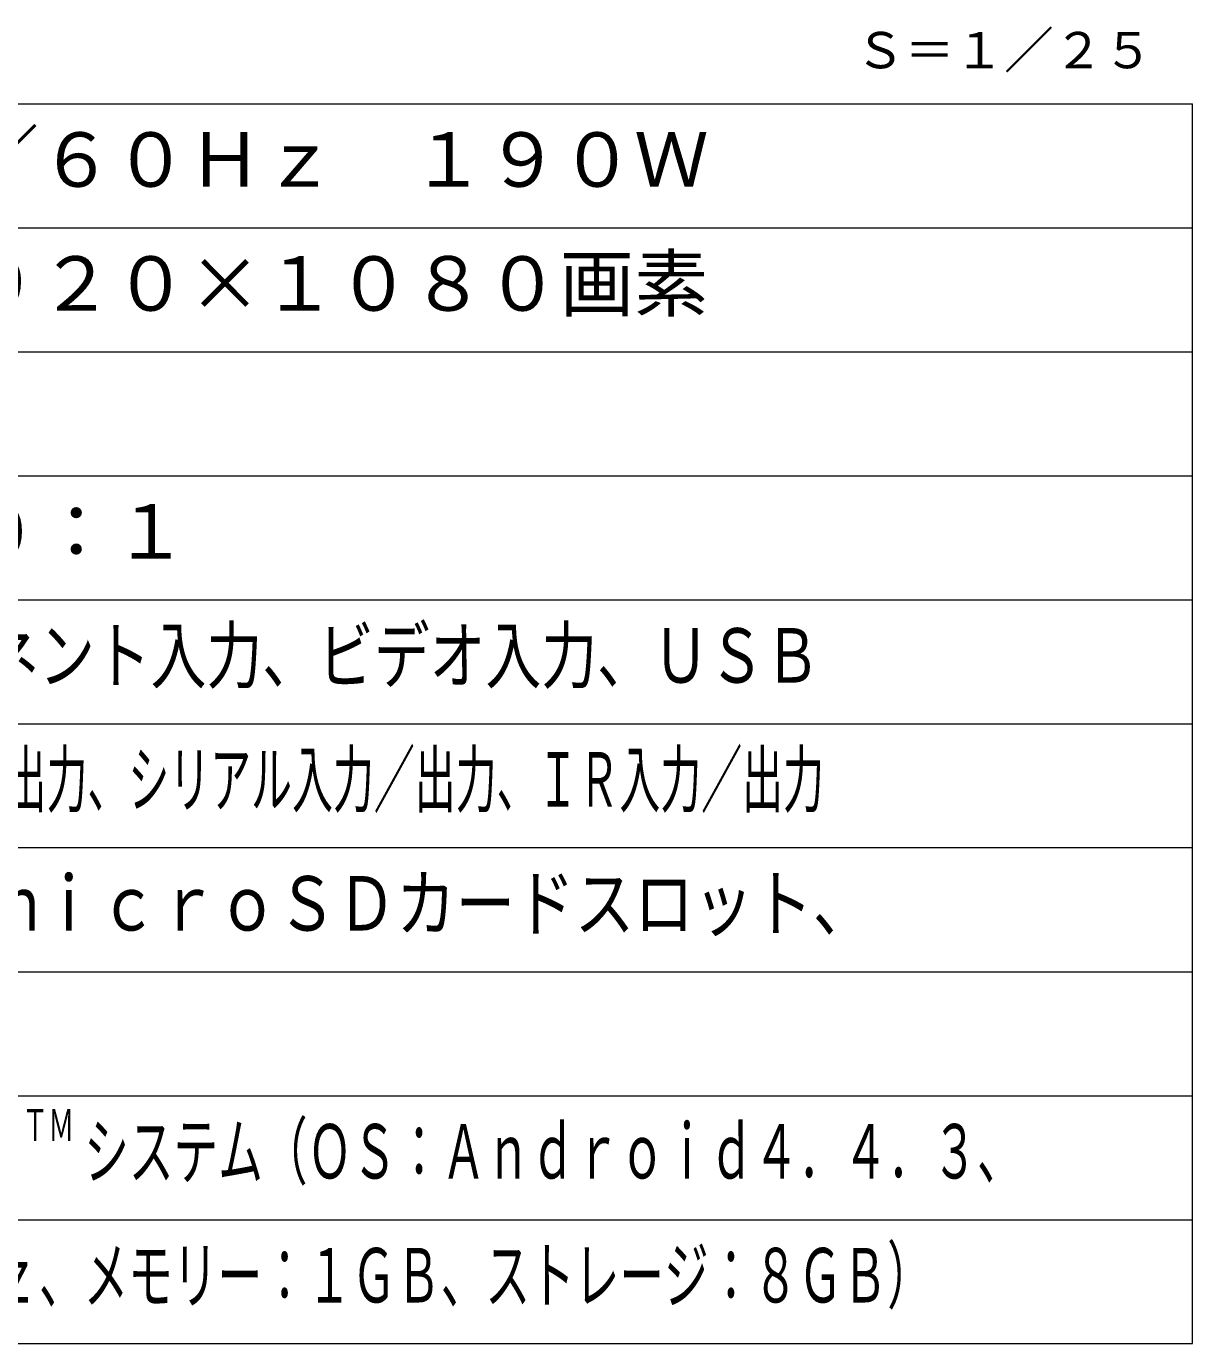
# Model space of a CAD drawing. Units: millimetres, scale not verified. Extents: x -62 to 63, y -56 to 57.
# Drawn here: x 15.5 to 62.5, y -56.5 to -3.4 of the extents above; entities that cross this region are included whole.
import ezdxf
from ezdxf.enums import TextEntityAlignment as Align

# ---------------------------------------------------------------- set-up
doc = ezdxf.new("R2010")
doc.units = ezdxf.units.MM
doc.header["$LTSCALE"] = 0.125
doc.layers.add('0-3_WAKU', color=1, linetype='Continuous', lineweight=18)
doc.layers.add('0-4_MOJI1', color=7, linetype='Continuous')
doc.layers.add('0-5_TOUROKU', color=7, linetype='Continuous')
doc.styles.add('ＭＳ ゴシック', font='')
doc.styles.get('ＭＳ ゴシック').set_extended_font_data('MS Gothic')

msp = doc.modelspace()

# ---------------------------------------------------------------- linework, layer by layer
at = {"layer": '0-3_WAKU', "color": 4}
for p, q in [((-62.4907, -6.4967), (62.5093, -6.4967)), ((62.5093, -56.4967), (62.5093, -6.4967)), ((-62.4907, -56.4967), (62.5093, -56.4967))]:
    msp.add_line(p, q, dxfattribs=at)
at = {"layer": '0-3_WAKU'}
for p, q in [((-62.4907, -11.4967), (62.5093, -11.4967)), ((-62.4907, -16.4967), (62.5093, -16.4967)), ((-62.4907, -21.4967), (62.5093, -21.4967)), ((-62.4907, -26.4967), (62.5093, -26.4967)), ((-62.4907, -31.4967), (62.5093, -31.4967)), ((62.5093, -36.4967), (-62.4907, -36.4967)), ((-62.4907, -41.4967), (62.5093, -41.4967)), ((-62.4907, -46.4967), (62.5093, -46.4967)), ((-62.4907, -51.4967), (62.5093, -51.4967))]:
    msp.add_line(p, q, dxfattribs=at)

# ---------------------------------------------------------------- texts
at = {"layer": '0-4_MOJI1', "style": 'ＭＳ ゴシック'}
for s, p in [('ＡＣ１００Ｖ\u3000５０Ｈｚ／６０Ｈｚ\u3000１９０Ｗ', (-19.9907, -10.4967)), ('５５Ｖ型\u3000１６：９\u3000１９２０×１０８０画素', (-19.9907, -15.4967)), ('５００ｃｄ／㎡・１３００：１', (-19.9907, -25.4967))]:
    msp.add_text(s, height=2.199, dxfattribs=at).set_placement(p, align=Align.BOTTOM_LEFT)
for s, height, width, p in [('ＨＤＭＩ入力、ＲＧＢ／コンポーネント入力、ビデオ入力、ＵＳＢ', 2.199, 0.75, (-19.9907, -30.4967)), ('ＤＶＩ－Ｄ入力／出力、ＰＣ入力、音声入力／出力、シリアル入力／出力、ＩＲ入力／出力', 2.199, 0.55, (-19.9907, -35.4967)), ('ＵＳＢ、Ｍｉｃｒｏ－ＵＳＢ、ｍｉｃｒｏＳＤカードスロット、', 2.199, 0.8, (-19.9907, -40.4967)), ('ＴＭ', 1.283, 0.6, (15.3217, -48.705)), ('システム（ＯＳ：Ａｎｄｒｏｉｄ４．４．３、', 2.199, 0.6, (17.8253, -50.4967)), ('ＣＰＵ：Ｃｏｒｔｅｘ－Ａ９\u3000１．０ＧＨｚ、メモリー：１ＧＢ、ストレージ：８ＧＢ）', 2.199, 0.6, (-19.9907, -55.4967))]:
    msp.add_text(s, height=height, dxfattribs=dict(at, width=width)).set_placement(p, align=Align.BOTTOM_LEFT)
at = {"layer": '0-5_TOUROKU', "style": 'ＭＳ ゴシック'}
msp.add_text('Ｓ＝１／２５', height=1.466, dxfattribs=at).set_placement((48.9093, -5.4967), align=Align.BOTTOM_LEFT)

doc.saveas('drawing.dxf')
